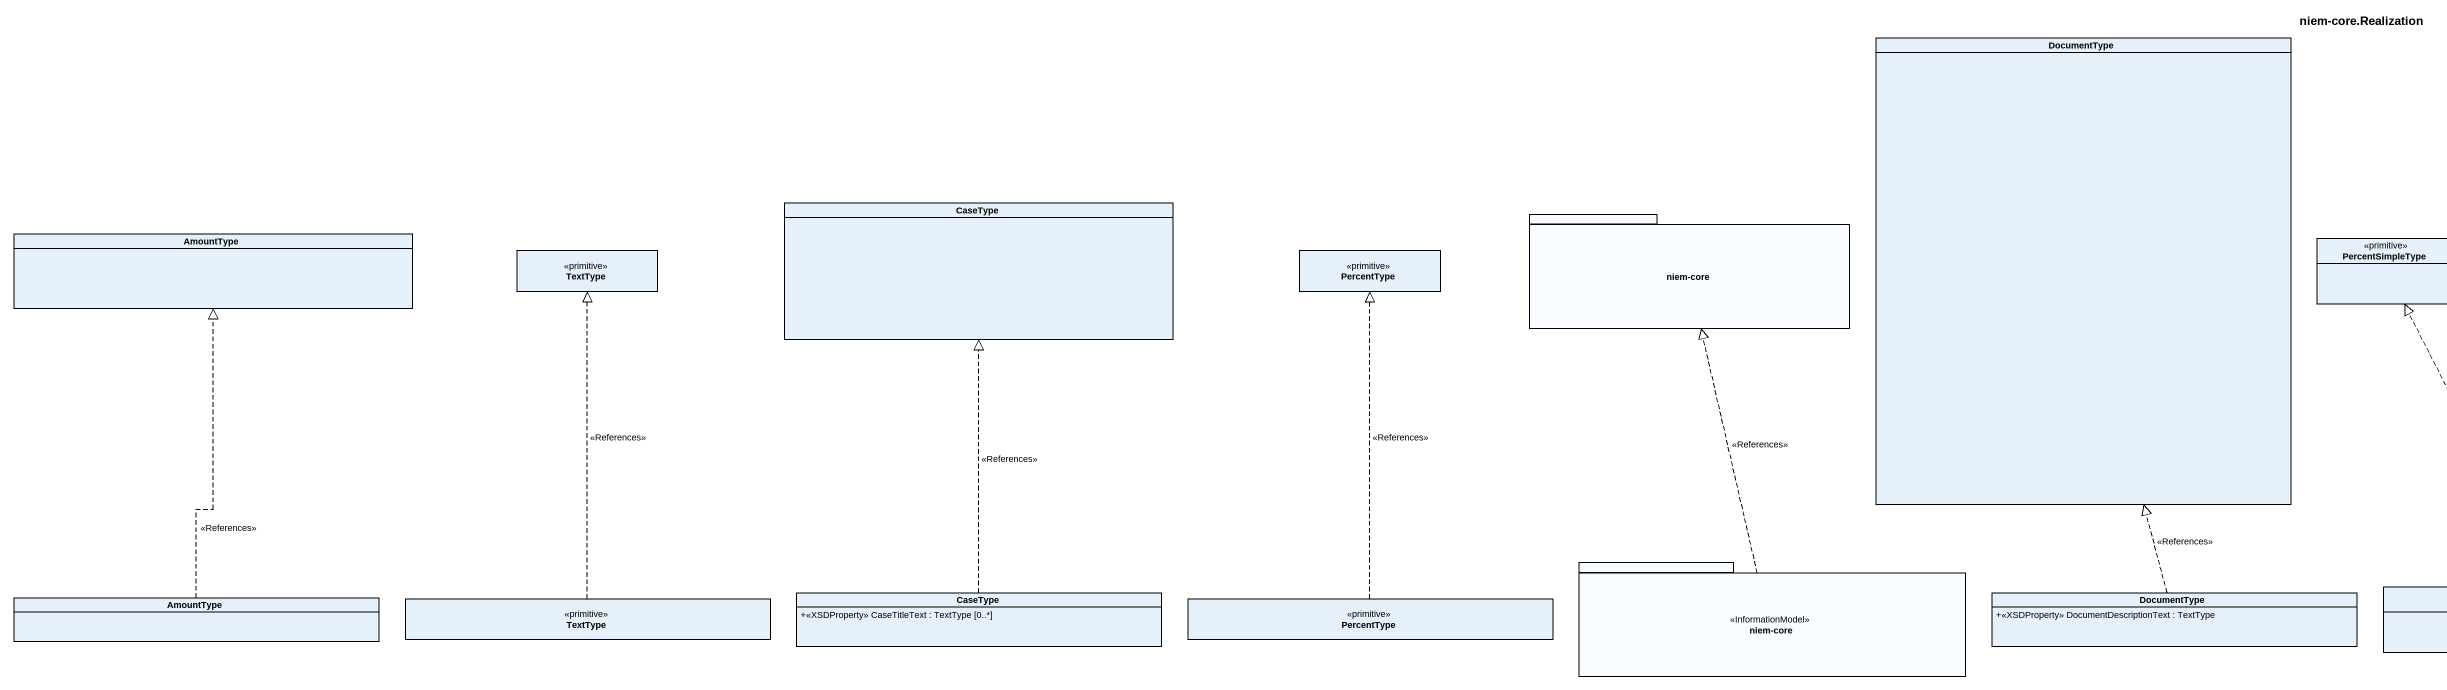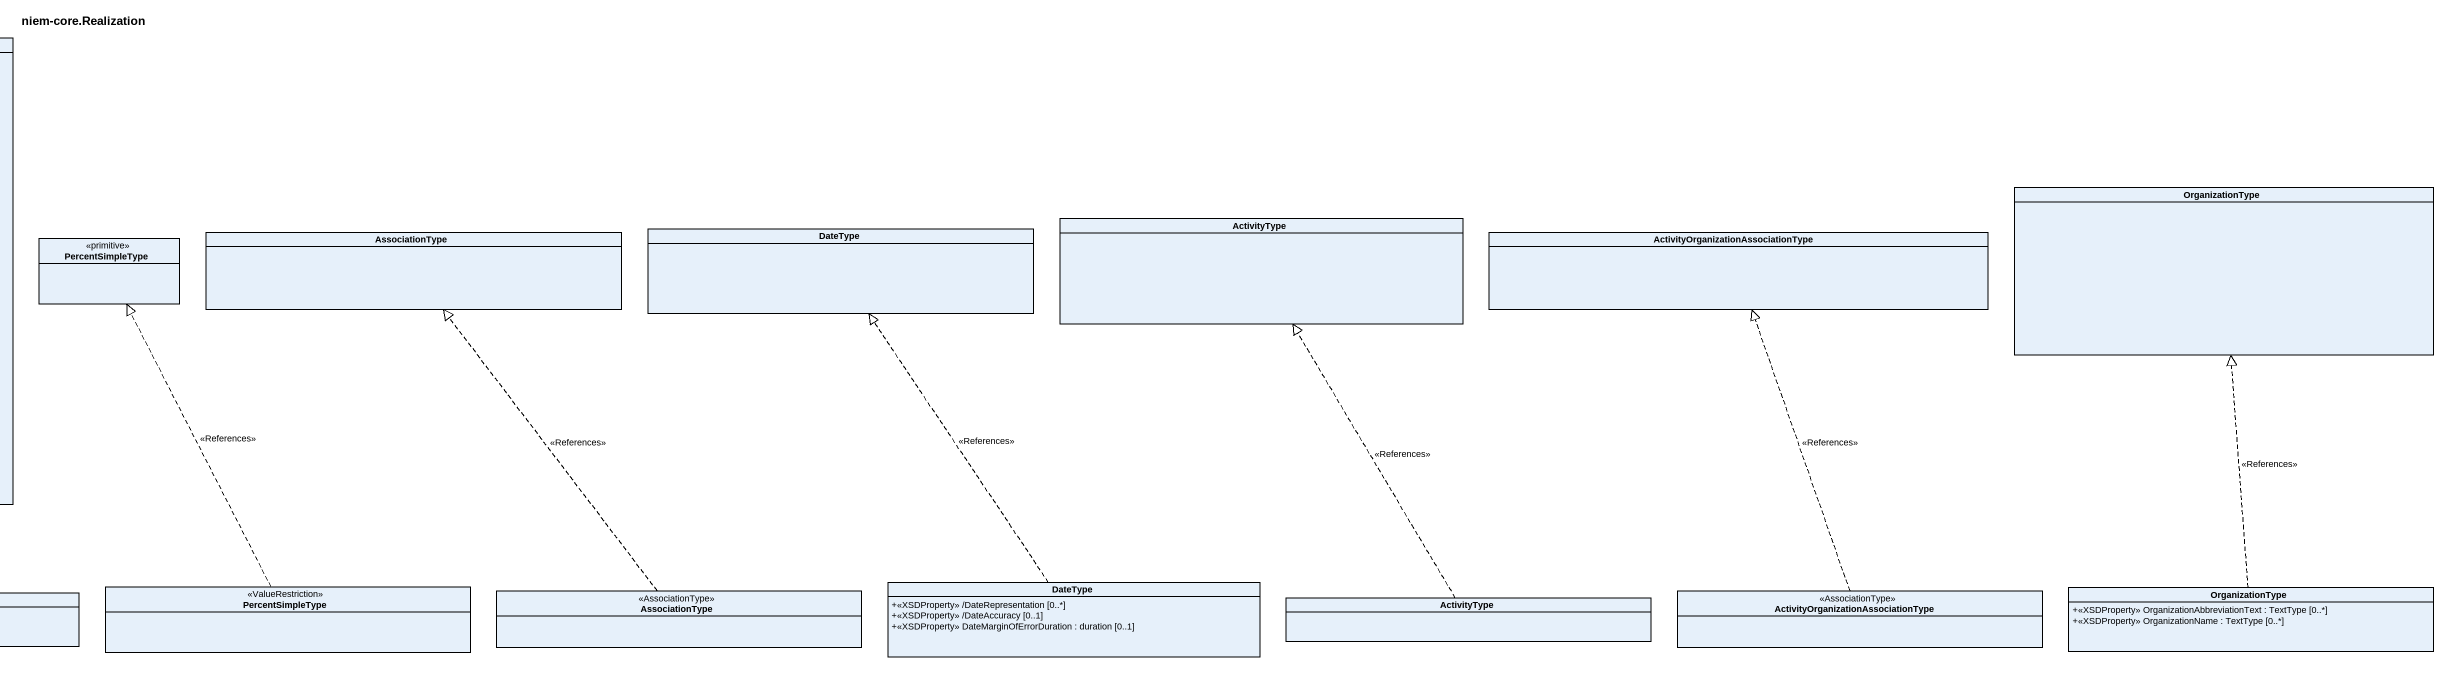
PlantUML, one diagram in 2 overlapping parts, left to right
@startuml
title niem-core.Realization
hide circle
hide empty members
skinparam classAttributeIconSize 0
class DocumentType
class OrganizationType
class AmountType
class CaseType
package "niem-core" as niem_core {
}
class PercentSimpleType <<primitive>>
class AssociationType
class DateType
class ActivityType
class "ActivityOrganizationAssociationType" as ActivityOrganizationAssociat
class TextType <<primitive>>
class PercentType <<primitive>>
package "niem-core" as niem_core_2 <<InformationModel>> {
}
class "PercentSimpleType" as PercentSimpleType_2 <<ValueRestriction>>
class "DateType" as DateType_2 {
  +<<XSDProperty>> /DateRepresentation [0..*]
  +<<XSDProperty>> /DateAccuracy [0..1]
  +<<XSDProperty>> DateMarginOfErrorDuration : duration [0..1]
}
class "OrganizationType" as OrganizationType_2 {
  +<<XSDProperty>> OrganizationAbbreviationText : TextType [0..*]
  +<<XSDProperty>> OrganizationName : TextType [0..*]
}
class "AmountType" as AmountType_2
class "TextType" as TextType_2 <<primitive>>
class "CaseType" as CaseType_2 {
  +<<XSDProperty>> CaseTitleText : TextType [0..*]
}
class "PercentType" as PercentType_2 <<primitive>>
class "DocumentType" as DocumentType_2 {
  +<<XSDProperty>> DocumentDescriptionText : TextType
}
class "AssociationType" as AssociationType_2 <<AssociationType>>
class "ActivityType" as ActivityType_2
class "ActivityOrganizationAssociationType" as ActivityOrganizationAssociat_2 <<AssociationType>>
niem_core_2 .up.|> niem_core : <<References>>
PercentSimpleType_2 .up.|> PercentSimpleType : <<References>>
DateType_2 .up.|> DateType : <<References>>
OrganizationType_2 .up.|> OrganizationType : <<References>>
AmountType_2 .up.|> AmountType : <<References>>
TextType_2 .up.|> TextType : <<References>>
CaseType_2 .up.|> CaseType : <<References>>
PercentType_2 .up.|> PercentType : <<References>>
DocumentType_2 .up.|> DocumentType : <<References>>
AssociationType_2 .up.|> AssociationType : <<References>>
ActivityType_2 .up.|> ActivityType : <<References>>
ActivityOrganizationAssociat_2 .up.|> ActivityOrganizationAssociat : <<References>>
@enduml
